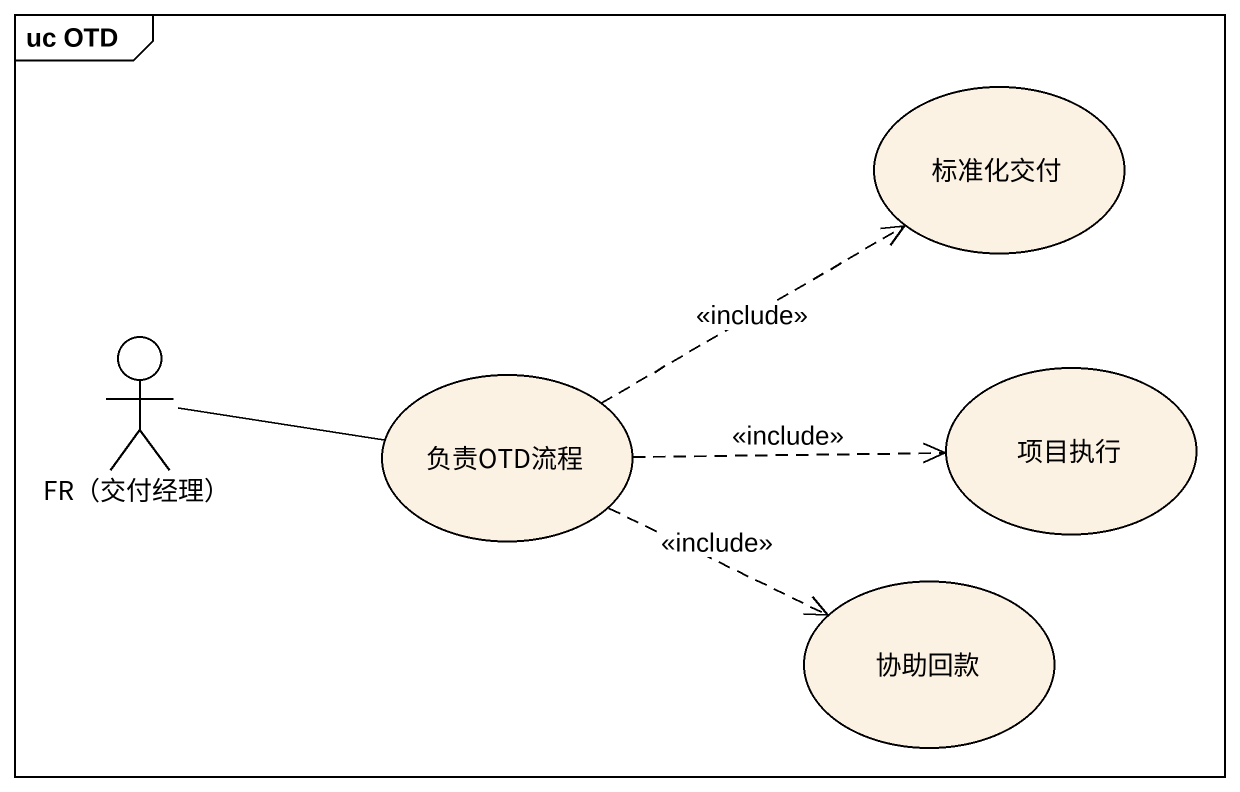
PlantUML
@startuml
mainframe uc OTD
usecase 标准化交付
actor "FR（交付经理）" as FR_交付经理
usecase 负责OTD流程
usecase 项目执行
usecase 协助回款
FR_交付经理 -right- 负责OTD流程
负责OTD流程 .right.> 标准化交付 : <<include>>
负责OTD流程 .right.> 项目执行 : <<include>>
负责OTD流程 .right.> 协助回款 : <<include>>
@enduml
